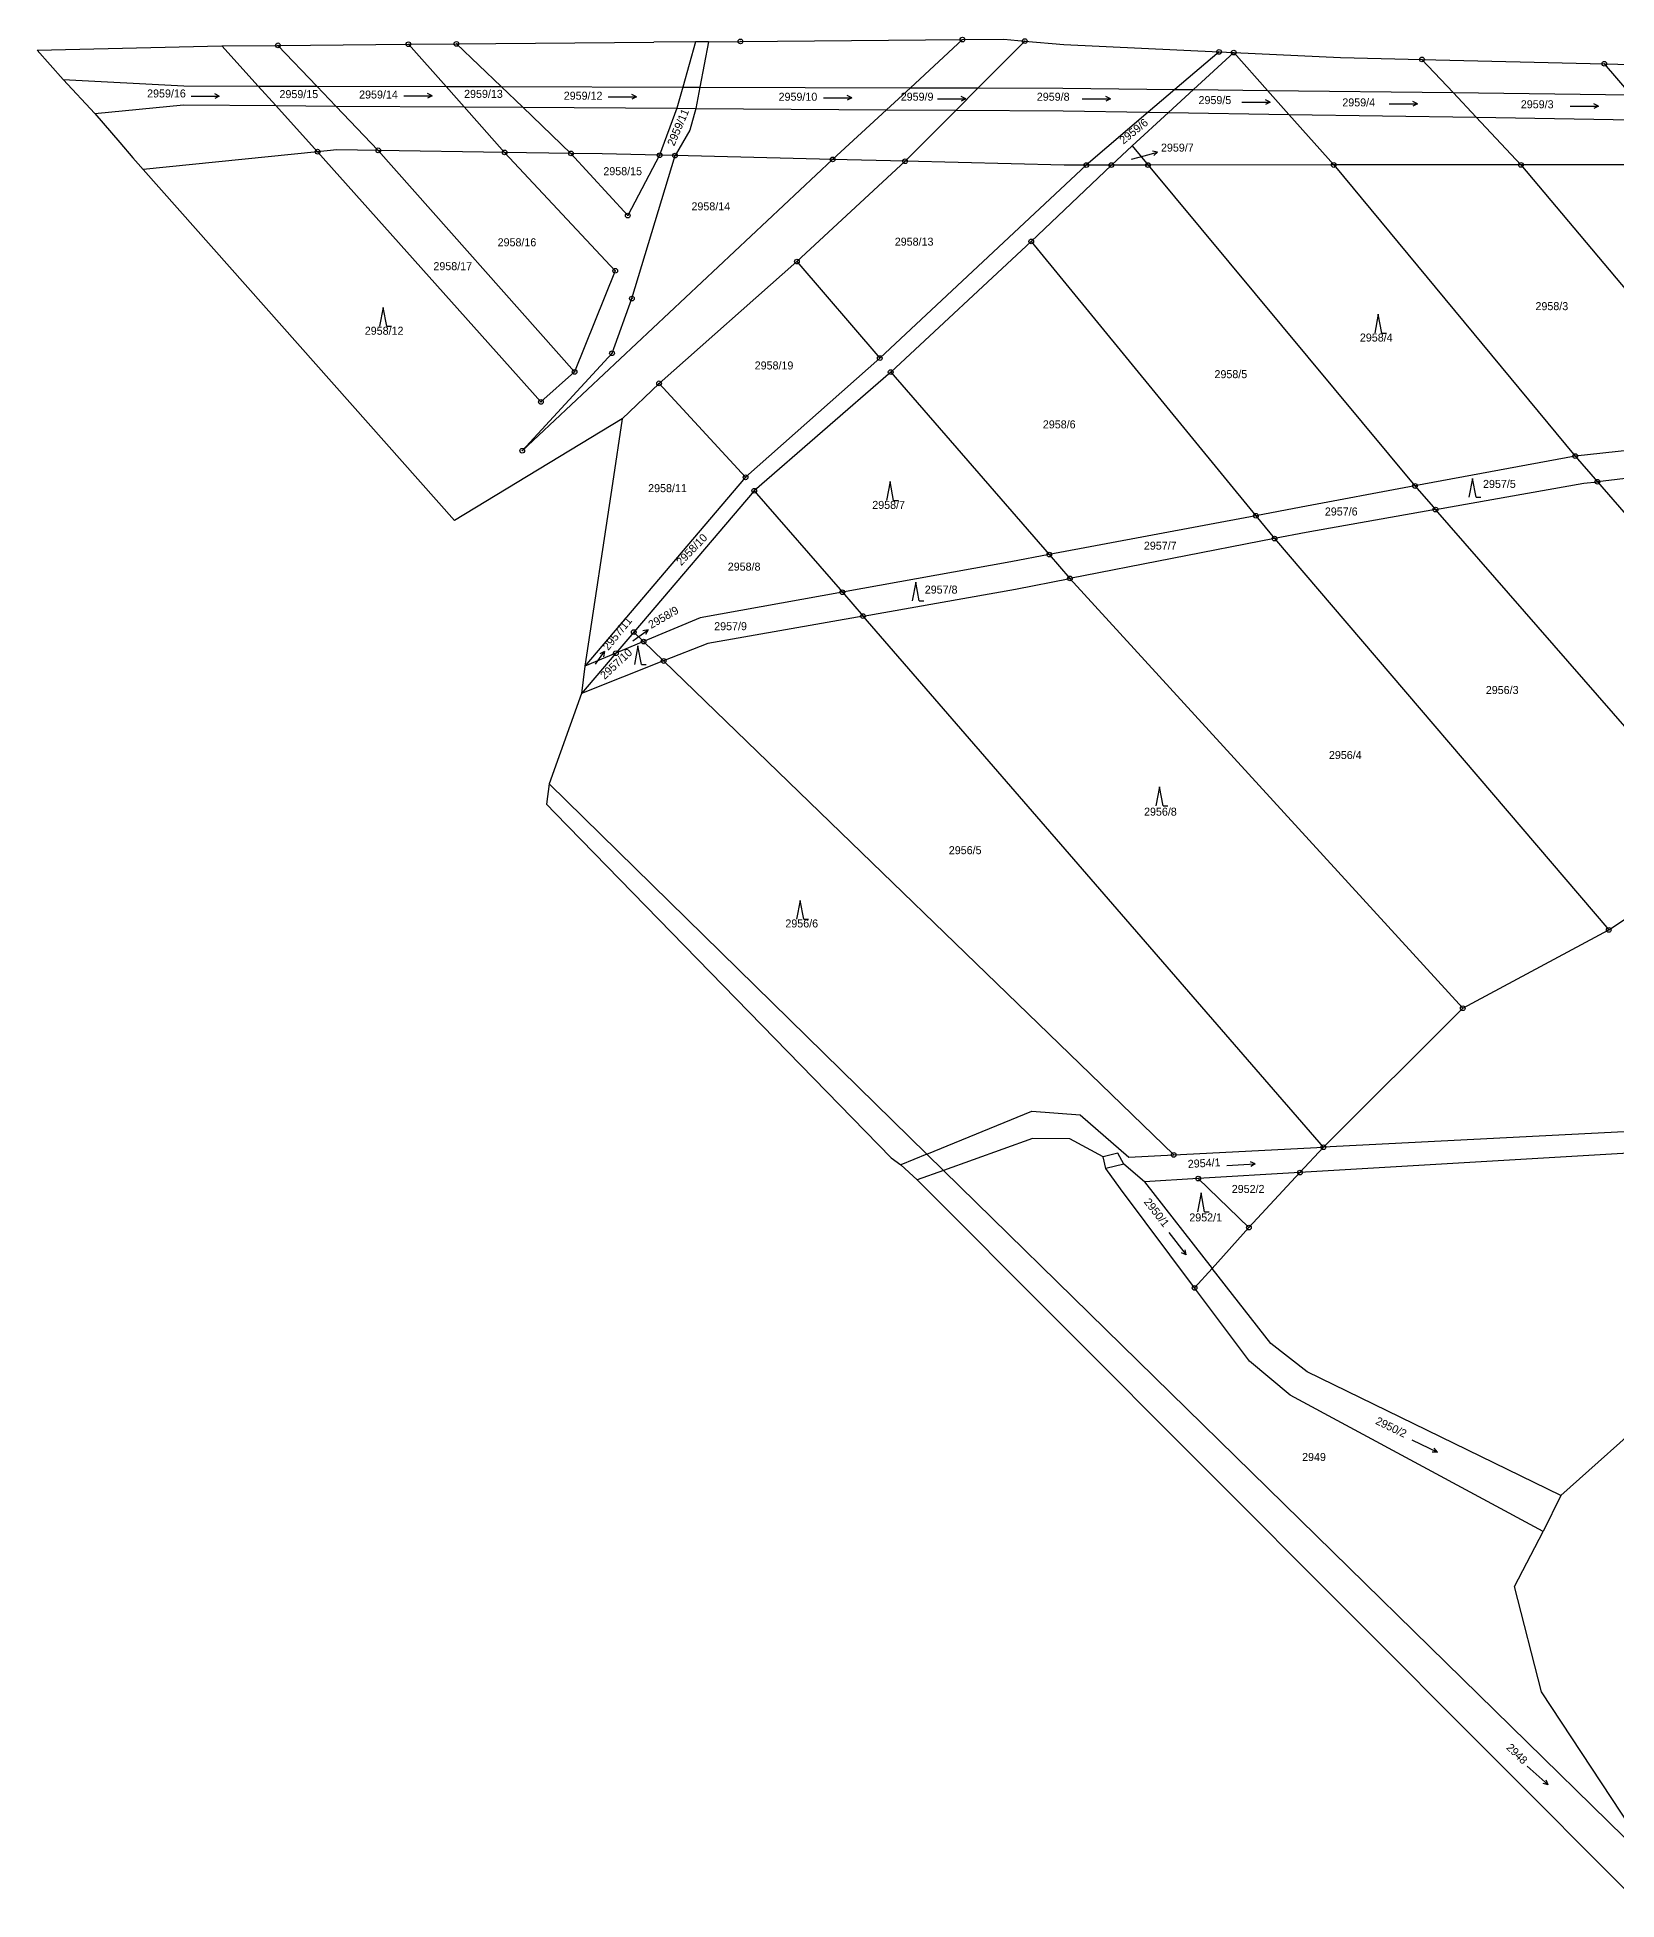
# Model space of a CAD drawing. Extents: x -784124 to -780570, y -980818 to -976926.
# Drawn here: x -784123.7 to -783788.2, y -978227.3 to -977831.6 of the extents above; entities that cross this region are included whole.
import ezdxf
from ezdxf.enums import TextEntityAlignment as Align

# ---------------------------------------------------------------- set-up
doc = ezdxf.new("R2010")
doc.units = 0
doc.header["$LTSCALE"] = 3.138375
doc.header["$MEASUREMENT"] = 0
doc.linetypes.add('0_205_2', pattern=[0])
doc.linetypes.add('0_206_2', pattern=[0])
for name, color, linetype in [('1029', 1, 'CONTINUOUS'), ('105', 1, 'CONTINUOUS'), ('18', 1, 'CONTINUOUS'), ('20500', 1, 'CONTINUOUS'), ('20502', 1, 'CONTINUOUS'), ('20600', 1, 'CONTINUOUS'), ('20602', 1, 'CONTINUOUS'), ('21800', 1, 'CONTINUOUS'), ('21900', 1, 'CONTINUOUS'), ('21999', 1, 'CONTINUOUS'), ('308', 1, 'CONTINUOUS'), ('802', 1, 'CONTINUOUS')]:
    doc.layers.add(name, color=color, linetype=linetype)

# ---------------------------------------------------------------- blocks, each defined once
blk = doc.blocks.new('1029$1')
at = {"layer": '1029', "color": 6, "linetype": 'Continuous'}
for p, q in [((0, 3), (-0.5, 2)), ((0, 0), (0, 3)), ((0, 3), (0.5, 2))]:
    blk.add_line(p, q, dxfattribs=at)
blk = doc.blocks.new('8_02$7')
at = {"layer": '802', "color": 255, "linetype": 'Continuous'}
for p, q in [((3.02, -0.01), (2.04, 0.49)), ((-2.98, -0.01), (3.02, -0.01)), ((3.02, -0.01), (2.04, -0.51))]:
    blk.add_line(p, q, dxfattribs=at)
blk = doc.blocks.new('3_08$6')
at = {"layer": '308', "color": 255, "linetype": 'Continuous'}
for p, q in [((0, 4), (-0.75, 0)), ((0.75, 0), (0, 4)), ((0.75, 0), (1.75, 0))]:
    blk.add_line(p, q, dxfattribs=at)
blk = doc.blocks.new('1_05$19')
at = {"layer": '105', "color": 3, "linetype": 'Continuous'}
for radius in [0.5, 0.0303]:
    blk.add_circle((0, 0), radius, dxfattribs=at)

msp = doc.modelspace()

# ---------------------------------------------------------------- linework, layer by layer
at = {"layer": '1029', "color": 255, "linetype": 'Continuous'}
for p, q in [((-783891.21, -977857.48), (-783888.58, -977856.77)), ((-783997.16, -977959.83), (-783996.38, -977959.27)), ((-784005.11, -977964.78), (-784004.94, -977964.54))]:
    msp.add_line(p, q, dxfattribs=at)
at = {"layer": '20500', "color": 3, "linetype": 'Continuous'}
for p, q in [((-784084.5, -977833.4), (-784072.56, -977833.3)), ((-784044.84, -977833.07), (-784034.65, -977832.98)), ((-783983.85, -977832.56), (-783992.71, -977832.63)), ((-783981.1, -977832.53), (-783983.85, -977832.56)), ((-783981.1, -977832.53), (-783974.32, -977832.48)), ((-783913.91, -977832.4), (-783905.61, -977833.13)), ((-783872.65, -977834.68), (-783869.52, -977834.83))]:
    msp.add_line(p, q, dxfattribs=at)
for points in [[(-783927.15, -977832.08), (-783918.35, -977832.01), (-783913.91, -977832.4)], [(-783869.52, -977834.83), (-783846.85, -977835.89), (-783829.53, -977836.3)], [(-783790.81, -977837.21), (-783776.18, -977837.56), (-783765.37, -977837.68)]]:
    msp.add_lwpolyline(points, dxfattribs=at)
at = {"layer": '20502', "color": 3, "linetype": '0_205_2'}
for p, q in [((-784123.7, -977834.34), (-784084.5, -977833.4)), ((-784072.56, -977833.3), (-784044.84, -977833.07)), ((-784034.65, -977832.98), (-783992.71, -977832.63)), ((-783974.32, -977832.48), (-783927.15, -977832.08)), ((-783905.61, -977833.13), (-783872.65, -977834.68)), ((-783829.53, -977836.3), (-783790.81, -977837.21))]:
    msp.add_line(p, q, dxfattribs=at)
at = {"layer": '20600', "color": 3, "linetype": 'Continuous'}
for p, q in [((-784106.19, -977853.93), (-784103.38, -977857.18)), ((-784102.27, -977858.46), (-784103.38, -977857.18)), ((-784101.19, -977859.71), (-784102.27, -977858.46)), ((-783999.46, -977912.67), (-784001.53, -977926.4)), ((-784007.39, -977965.2), (-784008.06, -977970.99)), ((-784008.06, -977970.99), (-784014.98, -977990.21)), ((-784014.98, -977990.21), (-784015.52, -977994.53)), ((-784015.52, -977994.53), (-784013.69, -977996.41))]:
    msp.add_line(p, q, dxfattribs=at)
for points in [[(-784123.7, -977834.34), (-784118.17, -977840.57), (-784111.5, -977847.8), (-784106.19, -977853.93)], [(-783942.33, -978069.66), (-783940.24, -978071.16), (-783936.76, -978074.32)]]:
    msp.add_lwpolyline(points, dxfattribs=at)
at = {"layer": '20602', "color": 3, "linetype": '0_206_2'}
for p, q in [((-784001.53, -977926.4), (-784007.39, -977965.2)), ((-784013.69, -977996.41), (-783942.33, -978069.66)), ((-783936.76, -978074.32), (-783784.15, -978227.29))]:
    msp.add_line(p, q, dxfattribs=at)
msp.add_lwpolyline([(-783999.46, -977912.67), (-784035.04, -977934.26), (-784101.19, -977859.71)], dxfattribs=at)
at = {"layer": '21800', "color": 255, "linetype": 'Continuous'}
for p, q in [((-784118.17, -977840.57), (-784092.54, -977841.9)), ((-784092.54, -977841.9), (-784076.77, -977841.94)), ((-784076.77, -977841.94), (-784064.28, -977841.97)), ((-784064.28, -977841.97), (-784036.86, -977842.04)), ((-784036.86, -977842.04), (-784025.15, -977842.07)), ((-784025.15, -977842.07), (-783986.57, -977842.17)), ((-783986.57, -977842.17), (-783982.91, -977842.18)), ((-783982.91, -977842.18), (-783938.22, -977842.3)), ((-783938.22, -977842.3), (-783923.81, -977842.34)), ((-783923.81, -977842.34), (-783905.82, -977842.38)), ((-783905.82, -977842.38), (-783882, -977842.66)), ((-783882, -977842.66), (-783878.08, -977842.71)), ((-783878.08, -977842.71), (-783862.35, -977842.89)), ((-783862.35, -977842.89), (-783822.93, -977843.35)), ((-784111.5, -977847.8), (-784092.63, -977845.97)), ((-784092.63, -977845.97), (-784073, -977846.1)), ((-784073, -977846.1), (-784060.26, -977846.19)), ((-784060.26, -977846.19), (-784033.01, -977846.37)), ((-784033.01, -977846.37), (-784020.57, -977846.45)), ((-784020.57, -977846.45), (-783987.84, -977846.67)), ((-783987.84, -977846.67), (-783983.76, -977846.7)), ((-783983.76, -977846.7), (-783943.28, -977846.97)), ((-783943.28, -977846.97), (-783928.52, -977847.07)), ((-783928.52, -977847.07), (-783905.76, -977847.22)), ((-783822.93, -977843.35), (-783785.18, -977843.79)), ((-783905.76, -977847.22), (-783887.68, -977847.5)), ((-783887.68, -977847.5), (-783883.37, -977847.57)), ((-783883.37, -977847.57), (-783857.83, -977847.97)), ((-783857.83, -977847.97), (-783818.01, -977848.59)), ((-783818.01, -977848.59), (-783780.56, -977849.18)), ((-783894.13, -978068.69), (-783897.29, -978069.48)), ((-783892.84, -978070.99), (-783894.13, -978068.69)), ((-783934.7, -978068.89), (-783940.24, -978071.16)), ((-783931.19, -978072.33), (-783936.76, -978074.32))]:
    msp.add_line(p, q, dxfattribs=at)
at = {"layer": '21900', "color": 3, "linetype": 'Continuous'}
for p, q in [((-784064.14, -977855.89), (-784101.19, -977859.71)), ((-784024.41, -977856.04), (-784051.26, -977855.61)), ((-784051.26, -977855.61), (-784009.55, -977902.69)), ((-784010.32, -977856.26), (-784024.41, -977856.04)), ((-783988.21, -977856.73), (-783991.49, -977856.66)), ((-783954.74, -977857.54), (-783988.21, -977856.73)), ((-783962.31, -977879.25), (-783939.33, -977857.91)), ((-783939.33, -977857.91), (-783954.74, -977857.54)), ((-783900.85, -977858.73), (-783944.71, -977899.75)), ((-783895.52, -977858.73), (-783912.53, -977874.96)), ((-783895.52, -977858.73), (-783900.85, -977858.73)), ((-783887.72, -977858.73), (-783895.52, -977858.73)), ((-783848.28, -977858.72), (-783887.72, -977858.73)), ((-783887.72, -977858.73), (-783831.03, -977926.92)), ((-783808.53, -977858.71), (-783848.28, -977858.72)), ((-783848.28, -977858.72), (-783796.97, -977920.58)), ((-783808.53, -977858.71), (-783759.57, -977916.94)), ((-783912.53, -977874.96), (-783942.4, -977902.72)), ((-783912.53, -977874.96), (-783864.82, -977933.23)), ((-783991.61, -977905.11), (-783962.31, -977879.25)), ((-783962.31, -977879.25), (-783944.71, -977899.75)), ((-783944.71, -977899.75), (-783973.22, -977925.08)), ((-783991.61, -977905.11), (-783999.46, -977912.67)), ((-783973.22, -977925.08), (-783991.61, -977905.11)), ((-783942.4, -977902.72), (-783971.37, -977927.92)), ((-783942.4, -977902.72), (-783908.71, -977941.5)), ((-783796.97, -977920.58), (-783831.03, -977926.92)), ((-783796.97, -977920.58), (-783792.27, -977926.02)), ((-783973.22, -977925.08), (-784007.39, -977965.2)), ((-783792.27, -977926.02), (-783736.68, -977990.26)), ((-783971.37, -977927.92), (-783996.97, -977957.97)), ((-783971.37, -977927.92), (-783952.66, -977949.5)), ((-783831.03, -977926.92), (-783826.66, -977931.92)), ((-783864.82, -977933.23), (-783908.71, -977941.5)), ((-783864.82, -977933.23), (-783860.85, -977938.09)), ((-783763.85, -978003.92), (-783826.66, -977931.92)), ((-783860.85, -977938.09), (-783904.32, -977946.56)), ((-783860.85, -977938.09), (-783789.84, -978021.25)), ((-783908.71, -977941.5), (-783904.32, -977946.56)), ((-783952.66, -977949.5), (-783948.28, -977954.56)), ((-783904.32, -977946.56), (-783820.86, -978037.89)), ((-783996.97, -977957.97), (-784000.78, -977962.45)), ((-783996.97, -977957.97), (-783994.89, -977959.98)), ((-783850.47, -978067.42), (-783948.28, -977954.56)), ((-783994.89, -977959.98), (-784000.78, -977962.45)), ((-783994.89, -977959.98), (-783990.63, -977964.1)), ((-784000.78, -977962.45), (-784008.06, -977970.99)), ((-783990.63, -977964.1), (-784008.06, -977970.99)), ((-784000.78, -977962.45), (-784007.39, -977965.2)), ((-783990.63, -977964.1), (-783882.27, -978069.04)), ((-783934.7, -978068.89), (-784014.98, -977990.21)), ((-783789.84, -978021.25), (-783763.85, -978003.92)), ((-783820.86, -978037.89), (-783789.84, -978021.25)), ((-783850.47, -978067.42), (-783820.86, -978037.89)), ((-783704.62, -978059.93), (-783850.47, -978067.42)), ((-783704.31, -978063.87), (-783855.46, -978072.8)), ((-783882.27, -978069.04), (-783850.47, -978067.42)), ((-783855.46, -978072.8), (-783850.47, -978067.42)), ((-783931.19, -978072.33), (-783934.7, -978068.89)), ((-783778.67, -978221.81), (-783931.19, -978072.33)), ((-783877.07, -978074.08), (-783888.46, -978074.75)), ((-783888.46, -978074.75), (-783874.11, -978093.16)), ((-783855.46, -978072.8), (-783877.07, -978074.08)), ((-783866.31, -978084.49), (-783877.07, -978074.08)), ((-783866.31, -978084.49), (-783855.46, -978072.8)), ((-783874.11, -978093.16), (-783866.31, -978084.49)), ((-783877.83, -978097.3), (-783874.11, -978093.16)), ((-783800.04, -978141.37), (-783803.81, -978149.04))]:
    msp.add_line(p, q, dxfattribs=at)
for points in [[(-784051.26, -977855.61), (-784060.07, -977855.47), (-784064.14, -977855.89)], [(-784009.55, -977902.69), (-784016.69, -977909.07), (-784064.14, -977855.89)], [(-784024.41, -977856.04), (-784000.91, -977881.2), (-784009.55, -977902.69)], [(-783954.74, -977857.54), (-784020.67, -977919.42), (-784001.6, -977898.73), (-783997.36, -977887.1), (-783988.21, -977856.73)], [(-783991.49, -977856.66), (-783998.24, -977869.47), (-784010.32, -977856.26)], [(-783991.49, -977856.66), (-784003.69, -977856.37), (-784010.32, -977856.26)], [(-783900.85, -977858.73), (-783905.55, -977858.73), (-783939.33, -977857.91)], [(-783772.41, -977858.69), (-783776.04, -977858.71), (-783808.53, -977858.71)], [(-783759.57, -977916.94), (-783764.97, -977917.14), (-783796.97, -977920.58)], [(-783826.66, -977931.92), (-783795.12, -977926.35), (-783792.27, -977926.02)], [(-783754.58, -977922.88), (-783764.79, -977922.8), (-783792.27, -977926.02)], [(-783831.03, -977926.92), (-783855.18, -977931.42), (-783864.82, -977933.23)], [(-783826.66, -977931.92), (-783854.13, -977936.77), (-783860.85, -977938.09)], [(-783908.71, -977941.5), (-783916.89, -977943.04), (-783952.66, -977949.5)], [(-783952.66, -977949.5), (-783982.84, -977954.95), (-783994.89, -977959.98)], [(-783948.28, -977954.56), (-783915.86, -977948.81), (-783904.32, -977946.56)], [(-783948.28, -977954.56), (-783981.27, -977960.41), (-783990.63, -977964.1)], [(-783934.7, -978068.89), (-783912.39, -978059.72), (-783902.16, -978060.5), (-783891.8, -978069.52), (-783882.27, -978069.04)], [(-783896.66, -978071.96), (-783897.29, -978069.48), (-783904.35, -978065.63), (-783912.29, -978065.58), (-783931.19, -978072.33)], [(-783888.46, -978074.75), (-783892.84, -978070.99), (-783896.66, -978071.96)], [(-783877.83, -978097.3), (-783893.55, -978076.26), (-783896.66, -978071.96)], [(-783679.11, -978158.83), (-783687.26, -978145.97), (-783706.41, -978113.95), (-783748.99, -978091.31), (-783775.1, -978093.37), (-783773.7, -978111.85), (-783779.56, -978123.15), (-783800.04, -978141.37)], [(-783800.04, -978141.37), (-783853.92, -978115.13), (-783861.65, -978109.14), (-783874.11, -978093.16)], [(-783803.81, -978149.04), (-783857.5, -978120.09), (-783866.18, -978112.88), (-783877.83, -978097.3)], [(-783778.67, -978221.81), (-783804.12, -978183.14), (-783809.9, -978160.72), (-783803.81, -978149.04)]]:
    msp.add_lwpolyline(points, dxfattribs=at)
at = {"layer": '21999', "color": 3, "linetype": 'Continuous'}
for p, q in [((-783895.52, -977858.73), (-783891.1, -977854.67)), ((-783891.1, -977854.67), (-783887.72, -977858.73))]:
    msp.add_line(p, q, dxfattribs=at)
for points in [[(-784084.5, -977833.4), (-784076.77, -977841.94), (-784073, -977846.1), (-784064.14, -977855.89)], [(-784072.56, -977833.3), (-784064.28, -977841.97), (-784060.26, -977846.19), (-784051.26, -977855.61)], [(-784044.84, -977833.07), (-784036.86, -977842.04), (-784033.01, -977846.37), (-784024.41, -977856.04)], [(-784010.32, -977856.26), (-784020.57, -977846.45), (-784025.15, -977842.07), (-784034.65, -977832.98)], [(-783983.85, -977832.56), (-783986.57, -977842.17), (-783987.84, -977846.67), (-783991.49, -977856.66)], [(-783981.1, -977832.53), (-783982.91, -977842.18), (-783983.76, -977846.7), (-783985.05, -977851.35), (-783988.21, -977856.73)], [(-783927.15, -977832.08), (-783938.22, -977842.3), (-783943.28, -977846.97), (-783954.74, -977857.54)], [(-783913.91, -977832.4), (-783923.81, -977842.34), (-783928.52, -977847.07), (-783939.33, -977857.91)], [(-783872.65, -977834.68), (-783882, -977842.66), (-783887.68, -977847.5), (-783900.85, -977858.73)], [(-783891.1, -977854.67), (-783883.37, -977847.57), (-783878.08, -977842.71), (-783869.52, -977834.83)], [(-783869.52, -977834.83), (-783862.35, -977842.89), (-783857.83, -977847.97), (-783848.28, -977858.72)], [(-783829.53, -977836.3), (-783822.93, -977843.35), (-783818.01, -977848.59), (-783808.53, -977858.71)], [(-783790.81, -977837.21), (-783785.18, -977843.79), (-783780.56, -977849.18), (-783772.41, -977858.69)]]:
    msp.add_lwpolyline(points, dxfattribs=at)

# ---------------------------------------------------------------- block references
at = {"layer": '1029', "color": 0, "linetype": 'ByBlock'}
for p, rotation in [((-783888.58, -977856.77), 285), ((-783996.38, -977959.27), 306), ((-784004.94, -977964.54), 325)]:
    msp.add_blockref('1029$1', p, dxfattribs=dict(at, rotation=rotation))
at = {"layer": '105', "color": 0, "linetype": 'ByBlock'}
for p in [(-784072.56, -977833.3), (-784044.84, -977833.07), (-784034.65, -977832.98), (-783974.32, -977832.48), (-783927.15, -977832.08), (-783913.91, -977832.4), (-783872.65, -977834.68), (-783869.52, -977834.83), (-783829.53, -977836.3), (-783790.81, -977837.21), (-784051.26, -977855.61), (-784064.14, -977855.89), (-784024.41, -977856.04), (-784010.32, -977856.26), (-783991.49, -977856.66), (-783988.21, -977856.73), (-783954.74, -977857.54), (-783939.33, -977857.91), (-783900.85, -977858.73), (-783895.52, -977858.73), (-783887.72, -977858.73), (-783848.28, -977858.72), (-783808.53, -977858.71), (-783998.24, -977869.47), (-783912.53, -977874.96), (-783962.31, -977879.25), (-784000.91, -977881.2), (-783997.36, -977887.1), (-784001.6, -977898.73), (-784009.55, -977902.69), (-783944.71, -977899.75), (-783942.4, -977902.72), (-783991.61, -977905.11), (-784016.69, -977909.07), (-784020.67, -977919.42), (-783796.97, -977920.58), (-783973.22, -977925.08), (-783792.27, -977926.02), (-783971.37, -977927.92), (-783831.03, -977926.92), (-783864.82, -977933.23), (-783826.66, -977931.92), (-783860.85, -977938.09), (-783908.71, -977941.5), (-783904.32, -977946.56), (-783952.66, -977949.5), (-783996.97, -977957.97), (-783948.28, -977954.56), (-784000.78, -977962.45), (-783994.89, -977959.98), (-783990.63, -977964.1), (-783789.84, -978021.25), (-783820.86, -978037.89), (-783882.27, -978069.04), (-783850.47, -978067.42), (-783855.46, -978072.8), (-783877.07, -978074.08), (-783866.31, -978084.49), (-783877.83, -978097.3)]:
    msp.add_blockref('1_05$19', p, dxfattribs=at)
at = {"layer": '308', "color": 0, "linetype": 'ByBlock'}
for p in [(-784050.21, -977892.99), (-783838.81, -977894.43), (-783942.53, -977929.99), (-783818.8, -977929.31), (-783937.08, -977951.32), (-783996.09, -977964.85), (-783885.29, -977994.85), (-783961.63, -978018.98), (-783876.46, -978081.12)]:
    msp.add_blockref('3_08$6', p, dxfattribs=at)
at = {"layer": '802', "color": 0, "linetype": 'ByBlock'}
for p in [(-784088.05, -977844.08), (-784042.86, -977844), (-783999.44, -977844.23), (-783953.69, -977844.47), (-783929.47, -977844.63), (-783898.73, -977844.63), (-783864.82, -977845.35), (-783833.5, -977845.73), (-783795.06, -977846.2)]:
    msp.add_blockref('8_02$7', p, dxfattribs=at)
for p, rotation in [((-783867.98, -978071.1), 3), ((-783881.45, -978087.89), 307.9999999999999), ((-783828.98, -978130.87), 333.9999999999999), ((-783804.96, -978200.88), 318)]:
    msp.add_blockref('8_02$7', p, dxfattribs=dict(at, rotation=rotation))

# ---------------------------------------------------------------- texts
at = {"layer": '18', "color": 255, "linetype": 'Continuous'}
for s, p in [('2959/16', (-784100.36, -977844.88)), ('2959/15', (-784072.24, -977845.02)), ('2959/14', (-784055.32, -977845.11)), ('2959/13', (-784033.02, -977844.97)), ('2959/12', (-784011.85, -977845.36)), ('2959/10', (-783966.21, -977845.58)), ('2959/9', (-783940.26, -977845.57)), ('2959/8', (-783911.35, -977845.58)), ('2959/5', (-783877, -977846.29)), ('2959/4', (-783846.45, -977846.78)), ('2959/3', (-783808.53, -977847.18)), ('2959/7', (-783884.98, -977856.39)), ('2958/15', (-784003.44, -977861.4)), ('2958/14', (-783984.72, -977868.87)), ('2958/16', (-784025.9, -977876.5)), ('2958/13', (-783941.53, -977876.37)), ('2958/17', (-784039.54, -977881.58)), ('2958/3', (-783805.42, -977890.07)), ('2958/12', (-784054.12, -977895.3)), ('2958/4', (-783842.72, -977896.74)), ('2958/5', (-783873.61, -977904.52)), ('2958/6', (-783910.07, -977915.19)), ('2957/5', (-783816.56, -977927.84)), ('2958/11', (-783993.92, -977928.74)), ('2958/7', (-783946.31, -977932.3)), ('2957/6', (-783850.16, -977933.7)), ('2957/7', (-783888.61, -977940.96)), ('2958/8', (-783977.01, -977945.41)), ('2957/8', (-783935.16, -977950.29)), ('2957/9', (-783979.89, -977958.07)), ('2956/3', (-783815.97, -977971.63)), ('2956/4', (-783849.3, -977985.44)), ('2956/5', (-783930.05, -978005.66)), ('2956/6', (-783964.77, -978021.22)), ('2952/2', (-783869.94, -978077.63)), ('2952/1', (-783878.96, -978083.68)), ('2949', (-783855, -978134.58))]:
    msp.add_text(s, height=1.7, dxfattribs=at).set_placement(p, align=Align.BOTTOM_LEFT)
for s, rotation, p in [('2959/11', 67, (-783987.92, -977855.02)), ('2959/6', 39, (-783892.63, -977854.79)), ('2958/10', 46, (-783986.54, -977944.32)), ('2958/9', 30, (-783993.02, -977957.74)), ('2957/11', 51, (-784001.99, -977962.3)), ('2957/10', 43, (-784002.81, -977968.5)), ('2948', 316, (-783812.1, -978195.5))]:
    msp.add_text(s, height=1.7, rotation=rotation, dxfattribs=at).set_placement(p, align=Align.BOTTOM_LEFT)
for s, p in [('2958/19', (-783967.18, -977902.67)), ('2956/8', (-783885.1, -977997.48))]:
    msp.add_text(s, height=1.7, dxfattribs=at).set_placement(p, align=Align.BOTTOM_CENTER)
for s, rotation, p in [('2954/1', 3, (-783875.74, -978072.14)), ('2950/1', 308, (-783886.97, -978082.11)), ('2950/2', 334, (-783836.66, -978128.11))]:
    msp.add_text(s, height=1.7, rotation=rotation, dxfattribs=at).set_placement(p, align=Align.BOTTOM_CENTER)

doc.saveas('drawing.dxf')
